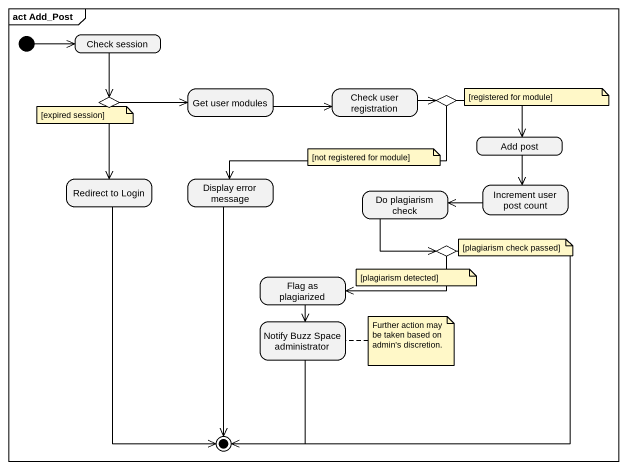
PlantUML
@startuml
mainframe act Add_Post
hide empty description
state "Check session" as Check_session
state choice1 <<choice>>
state "Get user modules" as Get_user_modules
state "Check user registration" as Check_user_registration
state choice2 <<choice>>
state "Add post" as Add_post
state "Redirect to Login" as Redirect_to_Login
state "Display error message" as Display_error_message
state "Do plagiarism check" as Do_plagiarism_check
state "Increment user post count" as Increment_user_post_count
state choice3 <<choice>>
state "Flag as plagiarized" as Flag_as_plagiarized
state "Notify Buzz Space administrator" as Notify_Buzz_Space
[*] -right-> Check_session
Check_session --> choice1
choice1 -right-> Get_user_modules
choice1 --> Redirect_to_Login
Get_user_modules -right-> Check_user_registration
Check_user_registration -right-> choice2
choice2 --> Add_post
choice2 -left-> Display_error_message
Add_post --> Increment_user_post_count
Do_plagiarism_check --> choice3
Increment_user_post_count -left-> Do_plagiarism_check
choice3 -left-> Flag_as_plagiarized
Flag_as_plagiarized --> Notify_Buzz_Space
Redirect_to_Login --> [*]
Display_error_message --> [*]
choice3 --> [*]
Notify_Buzz_Space --> [*]
note as N1
  [registered for module]
end note
note as N2
  [expired session]
end note
note as N3
  [not registered for module]
end note
note as N4
  [plagiarism check passed]
end note
note as N5
  [plagiarism detected]
end note
note right of Notify_Buzz_Space : Further action may be taken based on admin's discretion.
@enduml
